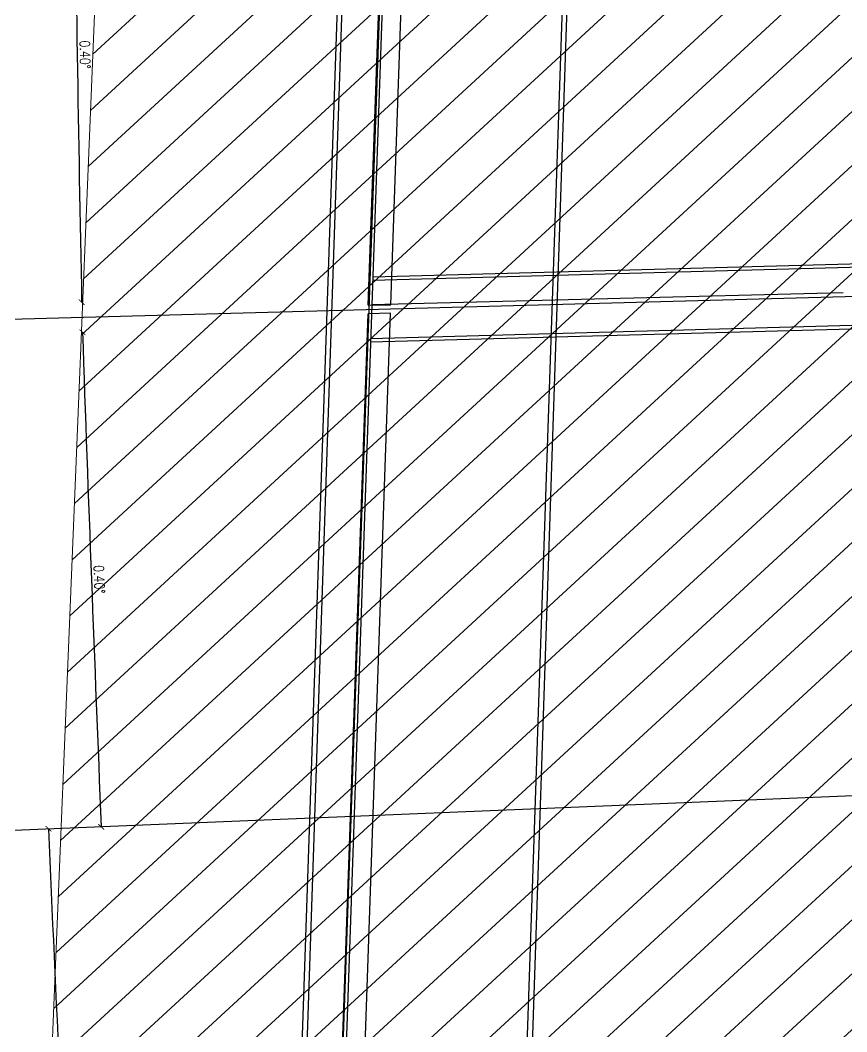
# Model space of a CAD drawing. Extents: x -678889171 to 586587, y -792238163 to 335485.
# Drawn here: x -678799404 to -678784706, y -792076252 to -792058257 of the extents above; entities that cross this region are included whole.
import ezdxf
from ezdxf.enums import TextEntityAlignment as Align

# ---------------------------------------------------------------- set-up
doc = ezdxf.new("R2010")
doc.units = 0
doc.header["$MEASUREMENT"] = 0
doc.layers.get('0').update_dxf_attribs({"color": 8})
for name, color, linetype in [('A-FLOR-PATT', 252, 'Continuous'), ('A-SITE-PATT', 252, 'Continuous'), ('A-WALL', 252, 'Continuous')]:
    doc.layers.add(name, color=color, linetype=linetype)
doc.layers.add('BASEMENT3 LAYOUT$0$HATCH6', color=252, linetype='Continuous', lineweight=15)
doc.layers.add('BASEMENT3 LAYOUT$0$HATCH7', color=252, linetype='Continuous', lineweight=15)
doc.styles.add('Ground floor Towers$0$$Bas01-Rname$0$EN-SC', font='swissc.ttf')
doc.styles.add('Ground floor Towers$0$$Bas01-Rname$0$EN-SCL', font='swisscl.ttf')
doc.styles.add('Ground floor Towers$0$04-Ground Floor$0$V2-lower ground$0$LEVEL  FOR LICENSE LOWER GR$0$$LG- LEVEL$0$AR-SR', font='sarb.shx')
doc.styles.add('XR-Axis$0$MOD-E-TEXT', font='romans.shx', dxfattribs={"width": 0.8, "height": 1.8})

# ---------------------------------------------------------------- blocks, each defined once
blk = doc.blocks.new('A$C61C61320')
at = {"layer": 'BASEMENT3 LAYOUT$0$HATCH7'}
h = blk.add_hatch(dxfattribs=at)
h.set_pattern_fill('JIS_WOOD', color=256, scale=1000, style=0)
h.set_pattern_definition([(45, (-95575.72641586163, -175160.5677797335), (-499.9999991609842, 499.9999991609843), [])])
edge = h.paths.add_edge_path()
edge.add_line((-93671.42387769371, -154054.9431899884), (-93352.28011348587, -174711.9075518902))
edge.add_line((-93352.28011348587, -174711.9075518902), (-49398.28305342048, -174321.9428492732))
edge.add_arc((-49194.7644366367, -173977.2776182104), 400.2673467584944, 239.4389137010584, 436.7722825904112)
edge.add_line((-49103.17453308101, -173587.6300358392), (-49353.17453308101, -169321.0603725039))
edge.add_arc((765187.6152318742, -69570.4512780355), 820625.9088071947, 178.5717505264322, 186.9818142228341, ccw=False)
edge.add_line((-55183.34322072996, -49116.28952082794), (-86992.42594180122, -47875.38068783496))
edge.add_line((-86992.42594180116, -47875.38068783496), (-86999.8191618316, -136404.81269691))
edge.add_line((-86999.81916183163, -136404.81269691), (-87007.19406194473, -152784.6622732603))
edge.add_line((-87007.19406194473, -152784.6622732603), (-93671.42387769371, -154054.9431899884))
at = {"layer": 'BASEMENT3 LAYOUT$0$HATCH6'}
blk.add_line((-87007.19406194473, -152785.2838427984), (-86972.05156583316, -74732.86398215502), dxfattribs=at)
blk = doc.blocks.new('XR-Axis$0$_ArchTick')
at = {"const_width": 0.15}
blk.add_lwpolyline([(-0.5, -0.5), (0.5, 0.5)], dxfattribs=at)
blk = doc.blocks.new('GR')
at = {"layer": 'A-FLOR-PATT'}
for p, q in [((5518.166476646962, 84174.95330901134), (4285.73937771246, 256354.3693902435)), ((5411.207674454898, 84113.37185683055), (4287.263117527589, 256355.6587855571)), ((9437.223438388435, 80139.55793711904), (8303.774919828837, 253838.3082441636)), ((9546.729276875696, 80198.828844029), (8303.855086190513, 253837.7829043713)), ((5420.802595191664, 210516.5467058235), (6007.774562881619, 102748.400200604)), ((5478.214131996414, 201931.1180669083), (6062.894859292079, 103558.7548676541)), ((5898.517282962377, 121129.1799841613), (5632.192982000735, 165933.9594057671)), ((6298.362622544926, 121156.3879219012), (6032.209546453552, 165932.3615134888)), ((-9180, 120030), (36785, 123155)), ((14641.21461650627, 122224.7590657855), (5955.456131885876, 121635.2896680279)), ((14645.27724321856, 122164.896764926), (5955.812057204108, 121575.4053362157)), ((5958.357034573535, 121147.2136301573, 2.629347623721704e-07), (14325.82013293635, 121702.1121653481)), ((5898.517282962377, 121129.1799841613, 2.652128170873926e-07), (6298.362622544926, 121156.3879219012, 2.536598253439713e-07)), ((5958.240905324783, 120541.8443637626), (14715.52349615263, 121137.2457402623)), ((6299.255931877036, 121006.1029969589, 2.538729522702029e-07), (5899.410593793174, 120978.894807089, 2.654234777176503e-07)), ((6005.893096489992, 103064.9266548587), (5899.410593793174, 120978.894807089)), ((5962.310866448883, 120481.9825611132), (14719.5934572767, 121077.3839376127)), ((6405.670496190985, 103103.5643847567), (6299.255931877036, 121006.1029969589)), ((-9120, 110795), (37425, 114620))]:
    blk.add_line(p, q, dxfattribs=at)
for centre, radius, start, end in [((1268932.314817688, 197568.9526030345), 1270440.359082518, 183.0592306180446, 183.4563385392134), ((1266250.6728967, 215580.6364504304), 1268983.054830145, 184.2996084635102, 184.6971181749904), ((631601.6848589656, 163448.570621668), 633133.8230174324, 184.6979267874495, 185.5199974925503)]:
    blk.add_arc(centre, radius, start, end, dxfattribs=at)
at = {"layer": 'A-FLOR-PATT', "xscale": 100, "yscale": 100, "zscale": 100}
for p, rotation in [((802.8488774450298, 120976.7624017459), 273.4563385392135), ((838.985759533447, 120442.54995129), 94.29960846351024), ((594.9692188277222, 111593.3619564298), 94.69792678744957), ((1529.488968761563, 111665.6694343074), 274.6971181749904)]:
    blk.add_blockref('XR-Axis$0$_ArchTick', p, dxfattribs=dict(at, rotation=rotation))
at = {"layer": 'A-FLOR-PATT', "char_height": 180, "attachment_point": 5, "style": 'XR-Axis$0$MOD-E-TEXT'}
for insert, rotation in [((684.8135913600008, 125379.7711535383), 273.25778457862907), ((1316.19450829758, 116064.4911525143), 274.4983633192503)]:
    blk.add_mtext('\\A1;0.40°', dxfattribs=dict(at, insert=insert, rotation=rotation))
at = {"layer": 'A-FLOR-PATT', "style": 'Ground floor Towers$0$04-Ground Floor$0$V2-lower ground$0$LEVEL  FOR LICENSE LOWER GR$0$$LG- LEVEL$0$AR-SR', "flags": 12}
for tag, p in [('L', (30296.07288644527, 72859.53473235783)), ('P', (30237.50458115668, 72203.99769414036))]:
    blk.add_attdef(tag, text='', height=500, dxfattribs=at).set_placement(p, align=Align.RIGHT)
at = {"layer": 'A-FLOR-PATT'}
for tag, p, height, style in [('N', (85492.25876324323, 56633.4995742733), 250, 'Ground floor Towers$0$$Bas01-Rname$0$EN-SC'), ('N', (89389.48149106537, 56633.4995742733), 250, 'Ground floor Towers$0$$Bas01-Rname$0$EN-SC'), ('N', (94597.61363499537, 56633.4995742733), 250, 'Ground floor Towers$0$$Bas01-Rname$0$EN-SC'), ('AN', (85922.66280553787, 56313.08159666645), 200, 'Ground floor Towers$0$$Bas01-Rname$0$EN-SCL'), ('AN', (89819.88553336001, 56313.08159666645), 200, 'Ground floor Towers$0$$Bas01-Rname$0$EN-SCL'), ('AN', (95028.01767729002, 56313.08159666645), 200, 'Ground floor Towers$0$$Bas01-Rname$0$EN-SCL'), ('SN', (85299.47460008037, 56025.08594095582), 200, 'Ground floor Towers$0$$Bas01-Rname$0$EN-SCL'), ('F', (85927.04975899268, 56008.67972904726), 200, 'Ground floor Towers$0$$Bas01-Rname$0$EN-SCL'), ('SN', (89196.69732790251, 56025.08594095582), 200, 'Ground floor Towers$0$$Bas01-Rname$0$EN-SCL'), ('F', (89824.27248681482, 56008.67972904726), 200, 'Ground floor Towers$0$$Bas01-Rname$0$EN-SCL'), ('SN', (94404.82947183252, 56025.08594095582), 200, 'Ground floor Towers$0$$Bas01-Rname$0$EN-SCL'), ('F', (95032.40463074483, 56008.67972904726), 200, 'Ground floor Towers$0$$Bas01-Rname$0$EN-SCL')]:
    blk.add_attdef(tag, p, '', height=height, dxfattribs=dict(at, style=style))
at = {"layer": 'A-FLOR-PATT', "style": 'Ground floor Towers$0$$Bas01-Rname$0$EN-SCL', "width": 0.8}
for p in [(85305.16036184286, 56295.1433535593), (89202.383089665, 56295.1433535593), (94410.51523359501, 56295.1433535593)]:
    blk.add_attdef('FN', p, '', height=250, dxfattribs=at)

msp = doc.modelspace()

# ---------------------------------------------------------------- block references
at = {"layer": 'A-SITE-PATT', "rotation": 357.6731745000001}
msp.add_blockref('A$C61C61320', (-678706236.4347705, -791940527.995869, -212772), dxfattribs=at)

# ---------------------------------------------------------------- next in the draw order: block references
at = {"layer": 'A-WALL', "rotation": 357.6731745000001}
msp.add_blockref('GR', (-678804025.0995113, -792184118.4910543, -212772), dxfattribs=at)

doc.saveas('drawing.dxf')
